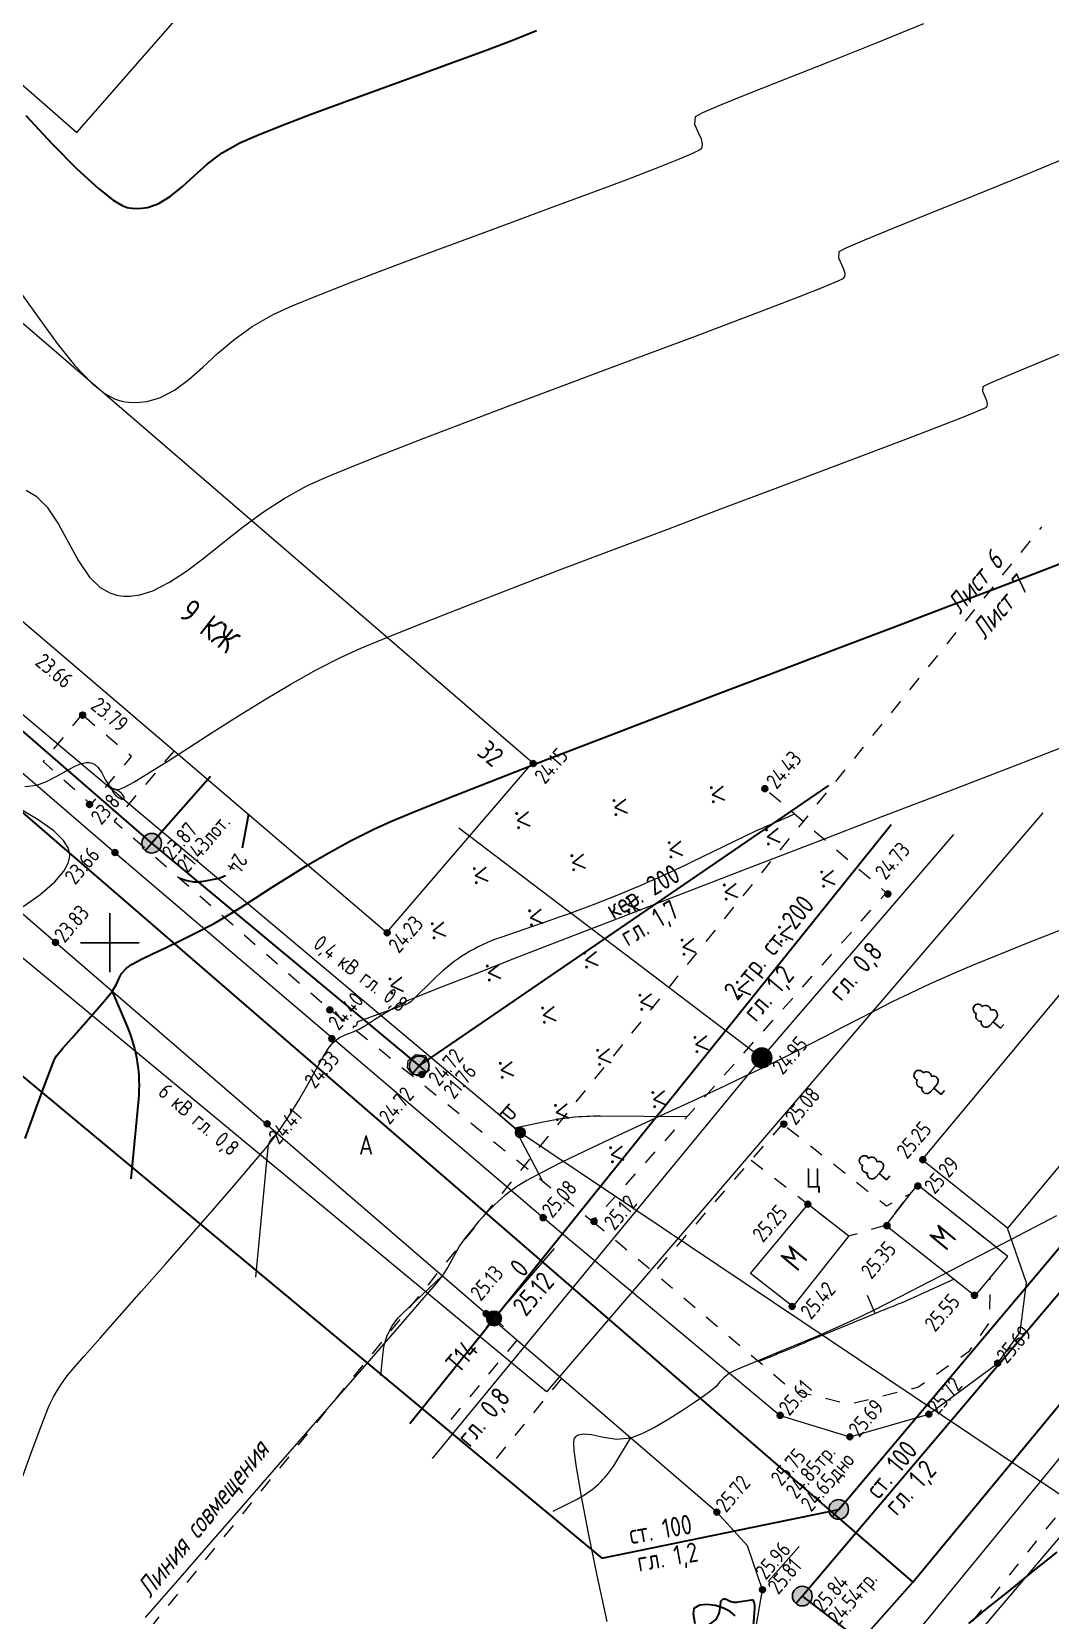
# Model space of a CAD drawing. Header units: metres. Extents: x 2491 to 4492, y 1184 to 2058.
# Drawn here: x 2988.1 to 3039.9, y 1472 to 1552.7 of the extents above; entities that cross this region are included whole.
import ezdxf
from ezdxf.enums import TextEntityAlignment as Align

# ---------------------------------------------------------------- set-up
doc = ezdxf.new("R2010")
doc.units = ezdxf.units.M
doc.linetypes.add('g5_01_5x1_5', pattern=[1.5, 0.75, -0.75])
for name, color, linetype, transparency in [('01_Геодезические пункты', 7, 'Continuous', 0.6), ('02_Сетка', 7, 'Continuous', 0.6), ('03_Здания и строения', 7, 'Continuous', 0.6), ('06_Инженерно-технические сооружения', 7, 'Continuous', 0.6), ('07_Объекты электропередачи', 7, 'Continuous', 0.6), ('10_Границы покрытий и угодий', 7, 'Continuous', 0.6), ('13_Растительность', 7, 'Continuous', 0.6), ('19_Горизонтали', 7, 'Continuous', 0.6), ('30_Канализация', 7, 'Continuous', 0.6), ('31_Водопровод', 7, 'Continuous', 0.6), ('32_Теплосеть', 7, 'Continuous', 0.6), ('33_Газопровод', 7, 'Continuous', 0.6), ('35_Телефон', 7, 'Continuous', 0.6), ('37_Кабель низкого напряжения', 7, 'Continuous', 0.6), ('38_Кабели высокого напряжения', 7, 'Continuous', 0.6), ('44_Крышки колодцев', 7, 'Continuous', 0.6), ('61_Отметки высоты поверхности', 7, 'Continuous', 0.6)]:
    doc.layers.add(name, color=color, linetype=linetype, transparency=transparency)
doc.layers.add('rastr', color=7, linetype='Continuous')
doc.layers.add('Сети_Горизонтали.Вспомогательные', color=1, linetype='Continuous', lineweight=9)
doc.layers.add('Сети_Горизонтали.Основные', color=1, linetype='Continuous', lineweight=30)
doc.styles.add('LIKE11', font='GOST_0.TTF')
doc.styles.add('LIKE14', font='GOST_0.TTF')
doc.styles.add('LIKE17', font='GOST_0.TTF')
doc.styles.add('LIKE32', font='GOST_0.TTF')
doc.styles.add('LIKE36', font='GOST_0.TTF')
doc.styles.add('Line_GUGK', font='GOST_0.TTF')
doc.styles.add('pragmai.shx', font='GOST_0.TTF')
doc.styles.get("Standard").update_dxf_attribs({"font": 'GOST_0.TTF'})
doc.linetypes.add('g5_119_1', pattern='A,4,-1,[31,GUGK_2005.shx,S=0.1,R=0,X=0,Y=0],0.35,[31,GUGK_2005.shx,S=0.08,R=0,X=0,Y=0],3.3,[31,GUGK_2005.shx,S=0.08,R=180,X=0,Y=0],0.35,[31,GUGK_2005.shx,S=0.1,R=180,X=0,Y=0],-1', length=10)
doc.linetypes.add('g5_119_3', pattern='A,4,-1,[31,GUGK_2005.shx,S=0.1,R=0,X=0,Y=0],4,[31,GUGK_2005.shx,S=0.1,R=180,X=0,Y=0],-1', length=10)
doc.linetypes.add('g5_122_g', pattern='A,1,-1,1.5,-0.4,["Г",Line_GUGK,S=1,R=0,X=0,Y=-0.5],-1.5,1.5,-1,4,-1,4,-1,3', length=20.9)
doc.linetypes.add('g5_122_k', pattern='A,1,-1,1.5,-0.4,["К",Line_GUGK,S=1,R=0,X=0,Y=-0.5],-1.5,1.5,-1,4,-1,4,-1,3', length=20.9)
doc.linetypes.add('g5_122_t', pattern='A,1,-1,1.5,-0.4,["Т",Line_GUGK,S=1,R=0,X=0,Y=-0.5],-1.5,1.5,-1,4,-1,4,-1,3', length=20.9)
doc.linetypes.add('g5_122_v', pattern='A,1,-1,1.5,-0.4,["В",Line_GUGK,S=1,R=0,X=0,Y=-0.5],-1.5,1.5,-1,4,-1,4,-1,3', length=20.9)
doc.linetypes.add('g5_133_t', pattern='A,2,[27,GUGK_2005.shx,S=0.4,R=0,X=0,Y=0],2,-1,2,[27,GUGK_2005.shx,S=0.4,R=0,X=0,Y=0],2,-1,2,[27,GUGK_2005.shx,S=0.4,R=0,X=0,Y=0],2,-0.1,["V",Line_GUGK,S=1,R=0,X=0,Y=-0.5],-1', length=15.1)

# ---------------------------------------------------------------- blocks, each defined once
blk = doc.blocks.new('g5_012')
at = {"color": 92}
for points in [[(0, -1.5), (0, 1.5)], [(-1.5, 0), (1.5, 0)]]:
    blk.add_lwpolyline(points, dxfattribs=at)
blk = doc.blocks.new('g5_416')
at = {"color": 0}
blk.add_lwpolyline([(0.362, 0.6), (0, 0), (-0.362, 0.6)], dxfattribs=at)
for centre in [(-0.362, 0), (0.362, 0)]:
    blk.add_circle(centre, 0.0375, dxfattribs=at)
blk = doc.blocks.new('g5_117v')
h = blk.add_hatch(color=255)
h.paths.add_polyline_path([(-0.461, 0.037), (0.461, 0.037, 0.921954)])
h.paths.add_polyline_path([(0.461, -0.037), (-0.461, -0.037, 0.921954)])
at = {"color": 0}
blk.add_line((-0.5, 0), (0.5, 0), dxfattribs=at)
blk.add_circle((0, 0), 0.5, dxfattribs=at)
blk = doc.blocks.new('g5_330')
blk.add_hatch(color=0).paths.add_polyline_path([(0.15, 0, 1), (-0.15, 0, 1)])
at = {"color": 0}
blk.add_circle((0, 0), 0.15, dxfattribs=at)
blk = doc.blocks.new('g5_005_1')
h = blk.add_hatch(color=255)
edge = h.paths.add_edge_path()
edge.add_arc((0, 0), 0.338, 0, 360)
edge = h.paths.add_edge_path(flags=16)
edge.add_arc((0, 0), 0.1, 0, 360)
at = {"color": 0}
for p, q in [((-0.625, 0), (-0.375, 0)), ((0, 0.625), (0, 0.375)), ((0.375, 0), (0.625, 0)), ((0, -0.375), (0, -0.625))]:
    blk.add_line(p, q, dxfattribs=at)
for radius in [0.375, 0.0625]:
    blk.add_circle((0, 0), radius, dxfattribs=at)
blk = doc.blocks.new('g5_117sv')
h = blk.add_hatch(color=255)
h.paths.add_polyline_path([(-0.038, 0.461, 0.390634), (-0.463, 0, 0.11106), (-0.418, -0.198), (-0.038, 0.022)])
h.paths.add_polyline_path([(0.037, 0.022), (0.418, -0.198, 0.11106), (0.463, 0, 0.390634), (0.037, 0.461)])
h.paths.add_polyline_path([(-0.38, -0.263, 0.524447), (0.38, -0.263), (0, -0.043)])
at = {"color": 0}
for points in [[(0, 0.5), (0, 0)], [(0, 0), (-0.433, -0.25)], [(0.433, -0.25), (0, 0)]]:
    blk.add_lwpolyline(points, dxfattribs=at)
blk.add_circle((0, 0), 0.5, dxfattribs=at)
blk = doc.blocks.new('g5_367_1')
at = {"color": 0}
for points in [[(0, 0.497), (-0.257, 0.497)], [(0, 0.497), (0.257, 0.497)], [(0, 0), (0, 0.497)], [(0.25, 0), (0, 0)]]:
    blk.add_lwpolyline(points, dxfattribs=at)
for centre, start, end in [((0, 1.5), 90, 202.24196), ((0, 1.5), 337.75804, 90), ((-0.257, 0.747), 115.63459, 270), ((-0.197, 1.158), 97.94065, 227.81966), ((0.197, 1.158), 312.18034, 82.05935), ((0.257, 0.747), 270, 64.36541)]:
    blk.add_arc(centre, 0.25, start, end, dxfattribs=at)
blk = doc.blocks.new('g5_110_1c')
h = blk.add_hatch(color=255)
edge = h.paths.add_edge_path()
edge.add_arc((0, 0), 0.212, 0, 360)
edge = h.paths.add_edge_path(flags=16)
edge.add_arc((0, 0), 0.0975, 0, 360)
h = blk.add_hatch(color=0)
edge = h.paths.add_edge_path()
edge.add_arc((0, 0), 0.06, 0, 360)
at = {"color": 0}
for p, q in [((0, 0.25), (0, 1.5)), ((0, 1.375), (0.75, 1.375))]:
    blk.add_line(p, q, dxfattribs=at)
blk.add_lwpolyline([(0.2, 1.375), (0.2, 0.932, 1.040016), (0.55, 0.932), (0.55, 1.375)], format="xyb", dxfattribs=at)
for radius in [0.25, 0.06]:
    blk.add_circle((0, 0), radius, dxfattribs=at)
blk = doc.blocks.new('g5_117kb')
h = blk.add_hatch(color=255)
h.paths.add_polyline_path([(0.037, 0.037), (0.461, 0.037, 0.367426), (0.037, 0.461)])
h.paths.add_polyline_path([(-0.038, 0.461, 0.367426), (-0.461, 0.037), (-0.038, 0.037)])
h.paths.add_polyline_path([(-0.038, -0.038), (-0.461, -0.038, 0.367426), (-0.038, -0.461)])
h.paths.add_polyline_path([(0.037, -0.461, 0.367426), (0.461, -0.038), (0.037, -0.038)])
at = {"color": 0}
for points in [[(-0.5, 0), (0.5, 0)], [(0, 0.5), (0, -0.5)]]:
    blk.add_lwpolyline(points, dxfattribs=at)
blk.add_circle((0, 0), 0.5, dxfattribs=at)
blk = doc.blocks.new('g_scratch')
at = {"color": 0, "linetype": 'ByBlock', "lineweight": 15}
blk.add_line((0, 0), (1, 0), dxfattribs=at)

msp = doc.modelspace()

# ---------------------------------------------------------------- linework, layer by layer
at = {"layer": '01_Геодезические пункты', "color": 7, "lineweight": 20, "flags": 128}
msp.add_lwpolyline([(3014.644, 1490.7), (3012.299, 1487.962)], dxfattribs=at)
at = {"layer": '03_Здания и строения', "color": 7, "linetype": 'Continuous', "lineweight": 20, "flags": 128}
for points in [[(2999.246, 1574.631), (2979.649, 1552.455), (2963.069, 1566.657), (2955.654, 1558.141), (2977.639, 1538.701), (2973.932, 1534.295), (3006.139, 1506.794), (3013.553, 1515.423), (2980.556, 1543.869), (2986.52, 1550.891), (2990.343, 1547.526), (3007.633, 1567.292), (2999.246, 1574.631)], [(3033.39, 1495.202), (3047.108, 1511.687), (3051.407, 1508.148), (3037.731, 1491.736), (3033.39, 1495.202)], [(3031.531, 1491.886), (3036.09, 1488.286), (3036.849, 1489.198), (3037.74, 1490.281), (3033.141, 1493.938), (3032.753, 1493.467), (3031.531, 1491.886)], [(3029.66, 1491.337), (3026.796, 1487.748), (3024.645, 1489.42), (3027.578, 1492.95), (3029.66, 1491.337)]]:
    msp.add_lwpolyline(points, dxfattribs=at)
at = {"layer": '06_Инженерно-технические сооружения', "color": 7, "linetype": 'Continuous', "lineweight": 20, "flags": 128}
msp.add_lwpolyline([(3007.183, 1499.896), (3007.217, 1500.27), (3007.602, 1500.578), (3008.068, 1500.527), (3008.25, 1500.221), (3008.264, 1499.762), (3007.913, 1499.561), (3007.471, 1499.541), (3007.183, 1499.896)], dxfattribs=at)
at = {"layer": '10_Границы покрытий и угодий', "color": 7, "linetype": 'Continuous', "lineweight": 20, "flags": 128}
for points in [[(2974.31, 1526.345), (2992.292, 1510.866), (3014.086, 1492.265), (3026.154, 1482.196), (3029.702, 1481.1), (3033.723, 1482.259), (3037.231, 1484.851)], [(2952.488, 1390.592), (2952.818, 1392.544), (2972.789, 1415.496), (2982.971, 1427.608), (2988.297, 1433.934), (2991.204, 1435.16), (2995.75, 1436.145), (2997.017, 1436.607), (2999.582, 1439.213), (3017.866, 1461.459), (3024.623, 1469.68), (3025.257, 1473.315), (3024.495, 1475.546), (3022.935, 1477.264), (3015.017, 1484.075), (3012.747, 1486.028), (3011.185, 1487.372), (2989.261, 1506.284), (2972.006, 1521.235)], [(3037.231, 1484.851), (3038.378, 1486.433), (3038.694, 1488.953), (3037.731, 1491.736), (3033.39, 1495.202), (3047.108, 1511.687)], [(3089.292, 1496.661), (3088.419, 1500.405), (3086.479, 1503.224), (3084.351, 1504.653), (3067.556, 1505.531), (3062.677, 1504.733), (3059.016, 1502.68), (3057.437, 1500.789), (3042.978, 1483.196), (3032.875, 1470.857), (3023.403, 1459.444), (3003.365, 1435.026), (3001.146, 1432.589), (2998.602, 1431.213), (2994.726, 1430.31), (2987.932, 1425.024), (2976.71, 1411.631), (2963.429, 1396.22)]]:
    msp.add_lwpolyline(points, dxfattribs=at)
at = {"layer": '10_Границы покрытий и угодий', "color": 7, "linetype": 'g5_01_5x1_5', "lineweight": 20, "flags": 128}
for points in [[(2990.604, 1517.884), (2988.631, 1515.5), (2991.081, 1513.314), (2993.135, 1515.747), (2990.604, 1517.884)], [(2995.304, 1516.046), (2992.249, 1512.464), (3002.951, 1503.109), (3016.615, 1492.072), (3023.956, 1500.24), (3031.554, 1508.813), (3025.384, 1514.106)], [(3087.866, 1495.567), (3087.45, 1498.241), (3086.032, 1500.968), (3084.255, 1502.62), (3081.621, 1503.353), (3067.744, 1503.883), (3063.276, 1503.114), (3060.18, 1501.451), (3044.213, 1482.066), (3034.238, 1469.578), (3023.783, 1456.758), (3027.597, 1453.551)], [(3026.269, 1497.042), (3024.675, 1495.198), (3019.73, 1489.477), (3026.795, 1483.465), (3029.705, 1482.772), (3033.168, 1483.631), (3035.801, 1485.487), (3036.826, 1486.928), (3036.849, 1489.198), (3037.74, 1490.281), (3033.141, 1493.938), (3032.753, 1493.467), (3031.561, 1492.858), (3026.269, 1497.042)], [(3024.675, 1495.198), (3027.578, 1492.95), (3029.66, 1491.337), (3031.531, 1491.886), (3032.753, 1493.467)], [(3016.615, 1492.072), (3019.73, 1489.477)], [(3012.747, 1486.028), (3009.104, 1481.643)], [(3015.017, 1484.075), (3011.5, 1479.757)]]:
    msp.add_lwpolyline(points, dxfattribs=at)
at = {"layer": '19_Горизонтали', "color": 32, "linetype": 'Continuous', "lineweight": 30, "elevation": 24, "flags": 128}
msp.add_lwpolyline([(2999.094, 1512.809), (2998.769, 1511.081)], dxfattribs=at)
at = {"layer": '19_Горизонтали', "color": 32, "linetype": 'Continuous', "lineweight": 20, "flags": 128}
for points, elevation in [([(3026.893, 1512.812), (3026.034, 1512.447, 0.012587), (3024.337, 1511.676), (3021.673, 1510.383, -0.030204), (3014.489, 1507.419), (3011.886, 1506.525, 0.110965), (3008.649, 1504.531), (3007.346, 1503.26, -0.113024), (3007.133, 1503.13), (3007.133, 1503.13, 0.004986), (3006.89, 1503.046), (3004.685, 1502.259, 0.355019), (3004.596, 1502.113), (3004.597, 1502.107, -0.458026), (3004.507, 1502.005), (3004.441, 1502.006, 0.548733), (3004.419, 1501.972), (3004.434, 1501.938)], 24.5), ([(3014.047, 1494.17), (3012.64, 1496.823, -0.335244), (3012.641, 1496.829), (3012.641, 1496.829, -0.138551), (3012.647, 1496.832), (3014.089, 1497.145, -0.05534), (3017.014, 1497.449), (3021.419, 1497.417)], 25), ([(2999.466, 1489.231), (3000.089, 1495.839, -0.182004), (3000.334, 1496.34), (3000.551, 1496.545)], 24.5), ([(3005.832, 1484.219), (3005.942, 1485.391, -0.182007), (3006.909, 1487.372), (3008.95, 1489.299)], 25), ([(3035.021, 1489.13), (3032.776, 1488.119, -0.011463), (3031.853, 1487.728), (3031.853, 1487.728, 0.00367), (3030.924, 1487.352), (3029.277, 1486.672, 0.000025), (3028.283, 1486.261), (3028.283, 1486.261, 0.002338), (3027.291, 1485.845), (3027.136, 1485.78, -0.003316), (3026.454, 1485.496), (3026.454, 1485.496, 0.000002), (3025.771, 1485.216), (3025.072, 1484.931)], 25.5), ([(3014.601, 1477.316), (3015.815, 1477.934, 0.139225), (3017.737, 1479.715), (3018.543, 1481.042)], 25.5)]:
    msp.add_lwpolyline(points, format="xyb", dxfattribs=dict(at, elevation=elevation))
at = {"layer": '19_Горизонтали', "color": 32, "linetype": 'Continuous', "lineweight": 30, "flags": 128}
for points, elevation in [([(2997.919, 1509.677, -0.08434), (2997.415, 1509.499), (2996.702, 1509.376, -0.120296), (2995.957, 1509.427), (2995.59, 1509.544)], 24), ([(2992.151, 1503.791), (2992.908, 1502.007, -0.12441), (2993.482, 1498.294), (2993.101, 1494.242)], 24), ([(3022.164, 1471.362), (3022.593, 1471.581, 0.250039), (3023.08, 1472.278), (3023.129, 1472.68, -0.560674), (3023.434, 1472.819), (3023.434, 1472.819, 0.190627), (3024.018, 1472.691), (3024.718, 1472.804, -0.345452), (3024.788, 1472.766), (3024.788, 1472.766, -0.03981), (3024.82, 1472.67), (3024.83, 1472.63, -0.06625), (3024.849, 1472.448), (3024.848, 1472.407, -0.012919), (3024.835, 1472.14), (3024.72, 1470.599)], 26)]:
    msp.add_lwpolyline(points, format="xyb", dxfattribs=dict(at, elevation=elevation))
at = {"layer": '30_Канализация', "color": 12, "linetype": 'g5_122_k', "lineweight": 30, "flags": 128}
for points in [[(2931.128, 1564.299), (2979.804, 1523.886), (2982.01, 1521.859), (2994.159, 1511.335), (2997.16, 1514.754)], [(2994.159, 1511.335), (3007.779, 1499.996), (3028.631, 1514.271)]]:
    msp.add_lwpolyline(points, dxfattribs=at)
at = {"layer": '31_Водопровод', "color": 94, "linetype": 'g5_122_v', "lineweight": 30, "flags": 128}
for points in [[(2933.482, 1544.482), (3017.08, 1474.922), (3029.135, 1477.404), (3058.603, 1512.398)], [(3027.282, 1472.993), (3059.707, 1511.245)], [(3027.282, 1472.993), (3042.341, 1461.451)]]:
    msp.add_lwpolyline(points, dxfattribs=at)
at = {"layer": '32_Теплосеть', "color": 5, "linetype": 'g5_122_t', "lineweight": 30, "flags": 128}
msp.add_lwpolyline([(3007.299, 1481.779), (3031.814, 1512.291)], dxfattribs=at)
at = {"layer": '33_Газопровод', "color": 132, "linetype": 'g5_122_g', "lineweight": 30, "flags": 128}
for points in [[(2931.097, 1561.763), (3032.913, 1473.701)], [(2968.585, 1408.413), (2989.331, 1433.707), (3001.128, 1437.83), (3032.913, 1473.701), (3063.917, 1511.246)]]:
    msp.add_lwpolyline(points, dxfattribs=at)
at = {"layer": '35_Телефон', "color": 6, "linetype": 'g5_133_t', "lineweight": 20, "flags": 128}
for points in [[(3009.796, 1512.117), (3025.225, 1500.402), (3035.002, 1511.779)], [(3025.225, 1500.402), (3008.437, 1480)]]:
    msp.add_lwpolyline(points, dxfattribs=at)
at = {"layer": '37_Кабель низкого напряжения', "color": 1, "linetype": 'g5_119_3', "lineweight": 20, "flags": 128}
for points in [[(2934.485, 1564.77), (2955.588, 1546.038), (2978.365, 1525.631), (3012.93, 1496.6), (3041.583, 1477.38), (3061.663, 1500.531), (3072.142, 1503.128)], [(2990.149, 1424.66), (2993.028, 1427.823), (2999.844, 1429.216), (3003.797, 1432.014), (3019.576, 1451.453), (3041.583, 1477.38)]]:
    msp.add_lwpolyline(points, dxfattribs=at)
at = {"layer": '38_Кабели высокого напряжения', "color": 1, "linetype": 'g5_119_1', "lineweight": 20, "flags": 128}
msp.add_lwpolyline([(3039.523, 1512.88), (3014.254, 1483.397), (2937.479, 1546.993)], dxfattribs=at)
at = {"layer": '61_Отметки высоты поверхности', "color": 7, "linetype": 'Continuous', "lineweight": 5, "flags": 128}
msp.add_lwpolyline([(3025.547, 1473.73), (3027.12, 1475.521)], dxfattribs=at)
at = {"layer": 'rastr', "color": 5, "linetype": 'g5_01_5x1_5', "lineweight": 20, "flags": 128}
msp.add_lwpolyline([(2990.301, 1466.68), (3039.481, 1527.451)], dxfattribs=at)
at = {"layer": 'Сети_Горизонтали.Вспомогательные', "color": 42, "linetype": 'Continuous', "lineweight": 9, "flags": 128}
for points, elevation in [([(2987.573, 1539.27), (2988.46, 1538.008), (2989.348, 1536.787), (2990.231, 1535.683), (2991.105, 1534.77), (2991.794, 1534.227), (2992.302, 1533.955), (2992.636, 1533.846), (2992.802, 1533.815), (2993.001, 1533.793), (2993.382, 1533.78), (2993.918, 1533.83), (2994.574, 1534.017), (2995.33, 1534.412), (2996.048, 1534.947), (2996.764, 1535.581), (2997.517, 1536.272), (2998.341, 1536.979), (2999.274, 1537.659), (3000.353, 1538.271), (3001.311, 1538.7), (3002.645, 1539.247), (3004.282, 1539.888), (3006.152, 1540.601), (3008.185, 1541.364), (3010.31, 1542.154), (3012.457, 1542.948), (3014.554, 1543.724), (3016.531, 1544.459), (3018.318, 1545.13), (3019.844, 1545.714), (3021.038, 1546.19), (3021.706, 1546.477), (3022.017, 1546.63), (3022.125, 1546.7), (3022.148, 1546.724), (3022.18, 1546.799), (3022.203, 1546.952), (3022.152, 1547.192), (3021.999, 1547.522), (3021.817, 1547.939), (3021.84, 1548.343), (3022.211, 1548.553), (3023.162, 1548.96), (3024.602, 1549.538), (3026.443, 1550.265), (3028.596, 1551.116), (3030.971, 1552.066), (3033.478, 1553.092)], 22.5), ([(2987.775, 1529.321), (2988.274, 1529.01), (2988.835, 1528.452), (2989.417, 1527.593), (2989.929, 1526.647), (2990.435, 1525.711), (2991.002, 1524.883), (2991.544, 1524.364), (2992.024, 1524.091), (2992.387, 1523.976), (2992.582, 1523.941), (2992.743, 1523.924), (2993.066, 1523.921), (2993.555, 1523.989), (2994.216, 1524.198), (2995.061, 1524.625), (2995.933, 1525.198), (2996.838, 1525.879), (2997.781, 1526.629), (2998.769, 1527.408), (2999.808, 1528.178), (3000.902, 1528.899), (3002.059, 1529.533), (3003.017, 1529.965), (3004.364, 1530.525), (3006.037, 1531.192), (3007.975, 1531.945), (3010.116, 1532.765), (3012.398, 1533.629), (3014.76, 1534.517), (3017.14, 1535.408), (3019.476, 1536.281), (3021.706, 1537.116), (3023.769, 1537.89), (3025.603, 1538.585), (3027.146, 1539.178), (3028.337, 1539.65), (3028.994, 1539.925), (3029.294, 1540.065), (3029.395, 1540.124), (3029.414, 1540.143), (3029.441, 1540.204), (3029.459, 1540.33), (3029.418, 1540.527), (3029.292, 1540.798), (3029.143, 1541.14), (3029.161, 1541.471), (3029.519, 1541.662), (3030.463, 1542.066), (3031.915, 1542.66), (3033.798, 1543.42), (3036.034, 1544.324), (3038.543, 1545.346), (3041.247, 1546.464)], 23), ([(2987.709, 1514.22), (2988.307, 1514.297), (2988.8, 1514.476), (2989.298, 1514.731), (2989.785, 1515.009), (2990.248, 1515.254), (2990.591, 1515.39), (2990.828, 1515.44), (2990.975, 1515.441), (2991.044, 1515.43), (2991.123, 1515.409), (2991.262, 1515.34), (2991.433, 1515.185), (2991.614, 1514.914), (2991.812, 1514.544), (2991.988, 1514.282), (2992.154, 1514.139), (2992.287, 1514.081), (2992.363, 1514.066), (2992.404, 1514.066), (2992.52, 1514.093), (2992.772, 1514.198), (2993.243, 1514.449), (2994.022, 1514.913), (2994.981, 1515.516), (2996.084, 1516.223), (2997.296, 1517.002), (2998.582, 1517.818), (2999.907, 1518.639), (3001.236, 1519.431), (3002.534, 1520.161), (3003.766, 1520.795), (3004.772, 1521.249), (3006.214, 1521.852), (3008.028, 1522.581), (3010.149, 1523.413), (3012.513, 1524.328), (3015.058, 1525.302), (3017.719, 1526.313), (3020.433, 1527.339), (3023.135, 1528.358), (3025.761, 1529.346), (3028.249, 1530.283), (3030.534, 1531.145), (3032.552, 1531.911), (3034.239, 1532.558), (3035.532, 1533.063), (3036.24, 1533.351), (3036.559, 1533.491), (3036.663, 1533.546), (3036.681, 1533.561), (3036.702, 1533.609), (3036.716, 1533.707), (3036.684, 1533.861), (3036.585, 1534.073), (3036.468, 1534.341), (3036.483, 1534.6), (3036.822, 1534.771), (3037.742, 1535.163), (3039.173, 1535.755), (3041.048, 1536.524)], 23.5), ([(2987.542, 1478.967), (2988.062, 1480.375), (2988.486, 1481.51), (2988.788, 1482.305), (2988.947, 1482.694), (2989.169, 1483.138), (2989.361, 1483.477), (2989.575, 1483.803), (2989.864, 1484.207), (2990.144, 1484.546), (2990.717, 1485.206), (2991.529, 1486.129), (2992.524, 1487.255), (2993.648, 1488.527), (2994.847, 1489.884), (2996.066, 1491.269), (2997.25, 1492.623), (2998.346, 1493.886), (2999.297, 1495), (3000.05, 1495.906), (3000.551, 1496.545), (3001.131, 1497.392), (3001.654, 1498.241), (3002.118, 1499.054), (3002.525, 1499.793), (3002.872, 1500.42), (3003.161, 1500.899), (3003.392, 1501.191), (3003.716, 1501.435), (3004.015, 1501.573), (3004.336, 1501.69), (3004.723, 1501.869), (3005.093, 1502.09), (3005.512, 1502.359), (3005.991, 1502.663), (3006.543, 1502.987), (3007.179, 1503.319), (3007.692, 1503.532), (3008.824, 1503.982), (3010.502, 1504.638), (3012.651, 1505.473), (3015.197, 1506.459), (3018.067, 1507.568), (3021.186, 1508.772), (3024.482, 1510.042), (3027.879, 1511.352), (3031.305, 1512.672), (3034.684, 1513.974), (3037.945, 1515.231), (3041.011, 1516.415)], 24.5), ([(2987.613, 1508.107), (2988.459, 1508.702), (2989.226, 1509.362), (2989.694, 1509.91), (2989.915, 1510.319), (2989.984, 1510.585), (2989.992, 1510.715), (2989.981, 1510.844), (2989.904, 1511.099), (2989.668, 1511.476), (2989.178, 1511.962), (2988.386, 1512.53), (2987.53, 1513.041)], 23.5), ([(3040.739, 1507.022), (3038.874, 1506.29), (3037.239, 1505.64), (3035.895, 1505.093), (3034.907, 1504.673), (3033.787, 1504.17), (3032.783, 1503.7), (3031.864, 1503.253), (3031.003, 1502.821), (3030.173, 1502.394), (3029.344, 1501.962), (3028.489, 1501.516), (3027.581, 1501.046), (3026.59, 1500.543), (3025.49, 1499.997), (3024.347, 1499.446), (3023.068, 1498.843), (3021.696, 1498.203), (3020.276, 1497.545), (3018.853, 1496.884), (3017.472, 1496.24), (3016.176, 1495.628), (3015.011, 1495.066), (3014.021, 1494.57), (3013.252, 1494.159), (3012.746, 1493.848), (3012.141, 1493.387), (3011.627, 1492.937), (3011.187, 1492.497), (3010.804, 1492.069), (3010.462, 1491.653), (3010.144, 1491.25), (3009.837, 1490.822), (3009.626, 1490.457), (3009.449, 1490.111), (3009.244, 1489.74), (3008.95, 1489.299), (3008.619, 1488.897), (3007.903, 1488.059), (3006.86, 1486.854), (3005.55, 1485.346), (3004.032, 1483.603), (3002.364, 1481.69), (3000.605, 1479.674), (2998.813, 1477.621), (2997.049, 1475.598), (2995.37, 1473.669), (2993.835, 1471.903)], 25), ([(3040.23, 1492.36), (3037.912, 1491.153), (3035.747, 1490.029), (3033.807, 1489.026), (3032.168, 1488.184), (3030.903, 1487.542), (3030.086, 1487.14), (3029.012, 1486.646), (3027.942, 1486.18), (3026.91, 1485.748), (3025.954, 1485.356), (3025.107, 1485.013), (3024.406, 1484.725), (3023.886, 1484.499), (3023.583, 1484.342), (3023.29, 1484.112), (3023.088, 1483.895), (3022.89, 1483.671), (3022.606, 1483.423), (3022.295, 1483.197), (3021.802, 1482.853), (3021.183, 1482.44), (3020.493, 1482.005), (3019.787, 1481.596), (3019.119, 1481.259), (3018.543, 1481.042), (3017.836, 1480.974), (3017.162, 1481.073), (3016.555, 1481.204), (3016.137, 1481.24), (3015.875, 1481.181), (3015.727, 1481.085), (3015.663, 1481.017), (3015.644, 1480.977), (3015.628, 1480.82), (3015.652, 1480.407), (3015.765, 1479.552), (3016.022, 1478.065), (3016.384, 1476.197), (3016.828, 1474.043), (3017.328, 1471.696)], 25.5)]:
    msp.add_lwpolyline(points, dxfattribs=dict(at, elevation=elevation))
at = {"layer": 'Сети_Горизонтали.Основные', "color": 40, "linetype": 'Continuous', "lineweight": 30, "flags": 128}
for points, elevation in [([(2987.747, 1548.407), (2989.095, 1546.959), (2990.347, 1545.691), (2991.452, 1544.675), (2992.197, 1544.093), (2992.657, 1543.815), (2992.912, 1543.714), (2993.022, 1543.69), (2993.188, 1543.672), (2993.506, 1543.665), (2993.948, 1543.72), (2994.487, 1543.902), (2995.107, 1544.273), (2995.705, 1544.762), (2996.319, 1545.324), (2996.987, 1545.916), (2997.75, 1546.492), (2998.646, 1547.009), (2999.506, 1547.387), (3000.729, 1547.873), (3002.235, 1548.444), (3003.939, 1549.073), (3005.761, 1549.738), (3007.618, 1550.413), (3009.427, 1551.074), (3011.107, 1551.696), (3012.574, 1552.255), (3013.747, 1552.726)], 22), ([(2987.711, 1496.293), (2988.301, 1497.886), (2988.76, 1499.124), (2989.063, 1499.935), (2989.181, 1500.246), (2989.254, 1500.39), (2989.322, 1500.501), (2989.416, 1500.633), (2989.634, 1500.889), (2990.096, 1501.413), (2990.691, 1502.086), (2991.306, 1502.787), (2991.83, 1503.395), (2992.151, 1503.791), (2992.357, 1504.13), (2992.487, 1504.421), (2992.631, 1504.694), (2992.878, 1504.98), (2993.159, 1505.177), (2993.609, 1505.419), (2994.196, 1505.704), (2994.889, 1506.031), (2995.659, 1506.396), (2996.475, 1506.799), (2997.306, 1507.238), (2997.974, 1507.624), (2998.692, 1508.068), (2999.464, 1508.562), (3000.295, 1509.096), (3001.188, 1509.662), (3002.148, 1510.25), (3003.179, 1510.851), (3004.286, 1511.456), (3005.472, 1512.057), (3006.361, 1512.453), (3007.757, 1513.031), (3009.592, 1513.766), (3011.798, 1514.634), (3014.308, 1515.609), (3017.056, 1516.669), (3019.972, 1517.787), (3022.99, 1518.939), (3026.043, 1520.102), (3029.063, 1521.251), (3031.983, 1522.36), (3034.734, 1523.406), (3037.251, 1524.364), (3039.465, 1525.21), (3041.309, 1525.919)], 24), ([(3040.24, 1475.228), (3039.024, 1474.252), (3037.843, 1473.3), (3036.736, 1472.404), (3035.743, 1471.597)], 26), ([(3023.858, 1471.992), (3023.605, 1472.199), (3023.271, 1472.372), (3022.859, 1472.507), (3022.428, 1472.57), (3022.041, 1472.53), (3021.764, 1472.358), (3021.725, 1472.09), (3021.813, 1471.598)], 26)]:
    msp.add_lwpolyline(points, dxfattribs=dict(at, elevation=elevation))

# ---------------------------------------------------------------- block references
at = {"layer": '01_Геодезические пункты', "color": 7, "linetype": 'Continuous', "lineweight": 20, "rotation": 49.42757553168038}
msp.add_blockref('g5_005_1', (3011.591, 1487.135, 25.124), dxfattribs=at)
at = {"layer": '02_Сетка', "color": 92, "linetype": 'Continuous', "lineweight": 15, "ltscale": 0.5}
msp.add_blockref('g5_012', (2992.029, 1506.265), dxfattribs=at)
at = {"layer": '07_Объекты электропередачи', "color": 7, "linetype": 'Continuous', "lineweight": 20, "rotation": 49.42757553168038}
msp.add_blockref('g5_110_1c', (3012.93, 1496.6, 25.019), dxfattribs=at)
at = {"layer": '13_Растительность', "color": 92, "linetype": 'Continuous', "lineweight": 20, "ltscale": 0.5, "rotation": 277.5631784342272}
for p in [(3022.703, 1513.806), (3017.747, 1513.148), (3012.79, 1512.49), (3025.511, 1511.657), (3015.598, 1510.34), (3020.554, 1510.998), (3010.641, 1509.682), (3028.318, 1509.507), (3023.361, 1508.849), (3018.405, 1508.191), (3013.448, 1507.533), (3008.492, 1506.875), (3026.169, 1506.7), (3021.212, 1506.042), (3011.299, 1504.726), (3016.256, 1505.384), (3006.343, 1504.068), (3024.019, 1503.893), (3019.063, 1503.235), (3014.106, 1502.577), (3021.87, 1501.085), (3011.957, 1499.769), (3016.914, 1500.427), (3019.721, 1498.278), (3014.765, 1497.62), (3017.572, 1495.471)]:
    msp.add_blockref('g5_416', p, dxfattribs=at)
at = {"layer": '13_Растительность', "color": 92, "linetype": 'Continuous', "lineweight": 20, "rotation": 49.46868666766576}
for p in [(3037.372, 1501.919), (3034.355, 1498.545), (3031.575, 1494.197)]:
    msp.add_blockref('g5_367_1', p, dxfattribs=at)
at = {"layer": '19_Горизонтали', "color": 32, "linetype": 'Continuous', "lineweight": -3, "rotation": 112.4076196994314}
msp.add_blockref('g_scratch', (3030.991, 1487.38, 25.5), dxfattribs=at)
at = {"layer": '44_Крышки колодцев', "color": 7, "linetype": 'Continuous', "lineweight": 20}
for name, p, rotation in [('g5_117kb', (2994.159, 1511.335, 23.869), 49.42757553168038), ('g5_117sv', (3025.225, 1500.402, 24.949), 49.46868666766576), ('g5_117kb', (3007.779, 1499.996, 24.725), 49.42757553168038), ('g5_117v', (3029.135, 1477.404, 25.747), 49.42757553168038), ('g5_117v', (3027.282, 1472.993, 25.841), 49.42757553168038)]:
    msp.add_blockref(name, p, dxfattribs=dict(at, rotation=rotation))
at = {"layer": '61_Отметки высоты поверхности', "color": 7, "linetype": 'Continuous', "lineweight": 20}
for p, rotation in [((2990.646, 1517.862), 320.1837874390728), ((3013.581, 1515.391), 320.1837874390728), ((3025.377, 1514.113), 320.1837874390728), ((2990.998, 1513.312), 320.1837874390728), ((2992.292, 1510.866, 23.662), 49.42757553168038), ((3031.636, 1508.75), 320.1837874390728), ((3006.149, 1506.776), 320.1837874390728), ((2989.261, 1506.284, 23.828), 49.42757553168038), ((3003.233, 1502.845), 320.1837874390728), ((3003.329, 1501.383), 320.1837874390728), ((3007.913, 1499.561, 24.715), 49.42757553168038), ((3000.039, 1497.042), 320.1837874390728), ((3026.338, 1497.031), 320.1837874390728), ((3033.422, 1495.218), 320.1837874390728), ((3033.166, 1493.875), 320.1837874390728), ((3027.562, 1492.956), 320.1837874390728), ((3014.086, 1492.265, 25.079), 49.42757553168038), ((3016.679, 1492.075), 320.1837874390728), ((3031.594, 1491.857), 320.1837874390728), ((3036.05, 1488.311), 320.1837874390728), ((3011.185, 1487.372, 25.133), 49.42757553168038), ((3026.77, 1487.739), 320.1837874390728), ((3037.231, 1484.851, 25.688), 49.42757553168038), ((3026.154, 1482.196, 25.614), 49.42757553168038), ((3033.723, 1482.259, 25.725), 49.42757553168038), ((3029.702, 1481.1, 25.686), 49.42757553168038), ((3022.935, 1477.264, 25.719), 49.42757553168038), ((3025.257, 1473.315, 25.811), 49.42757553168038)]:
    msp.add_blockref('g5_330', p, dxfattribs=dict(at, rotation=rotation))

# ---------------------------------------------------------------- texts
at = {"color": 7, "linetype": 'Continuous', "lineweight": 15, "ltscale": 0.5, "style": 'LIKE11'}
for s, rotation, p in [('23.87', 49.42758, (2995.222, 1510.425)), ('21.43лот.', 49.42758, (2995.982, 1509.774)), ('24.95', 49.46869, (3026.289, 1499.492)), ('24.72', 49.42758, (3008.78, 1498.909)), ('21.76', 49.42758, (3009.54, 1498.258)), ('25.75', 49.42758, (3026.214, 1478.536)), ('24.85тр.', 49.42758, (3026.974, 1477.886)), ('24.65дно', 49.42758, (3027.733, 1477.236)), ('25.84', 49.42758, (3028.346, 1472.083)), ('24.54тр.', 49.42758, (3029.105, 1471.432))]:
    msp.add_text(s, height=0.8, rotation=rotation, dxfattribs=at).set_placement(p)
at = {"layer": '01_Геодезические пункты', "color": 7, "linetype": 'Continuous', "lineweight": 20, "ltscale": 0.5, "style": 'LIKE36'}
for s, p in [('0', (3013.067, 1489.167)), ('25.12', (3013.206, 1487.176)), ('T14', (3009.791, 1484.265))]:
    msp.add_text(s, height=1, rotation=49.42758, dxfattribs=at).set_placement(p)
at = {"layer": '03_Здания и строения', "color": 7, "linetype": 'Continuous', "lineweight": 15}
for s, height, rotation, style, p in [('9 КЖ', 1.2, 321.91165, 'LIKE14', (2995.472, 1522.915)), ('32', 1, 320.54531, 'LIKE36', (3010.669, 1515.872)), ('М', 1.2, 50.65088, 'LIKE14', (3034.593, 1490.513)), ('М', 1.2, 50.65088, 'LIKE14', (3027.017, 1489.463))]:
    msp.add_text(s, height=height, rotation=rotation, dxfattribs=dict(at, style=style)).set_placement(p)
at = {"layer": '10_Границы покрытий и угодий', "color": 7, "linetype": 'Continuous', "lineweight": 15, "style": 'LIKE11'}
for s, p in [('А', (3004.713, 1495.471)), ('Ц', (3027.459, 1493.786))]:
    msp.add_text(s, height=1, dxfattribs=at).set_placement(p)
at = {"layer": '19_Горизонтали', "color": 32, "linetype": 'Continuous', "lineweight": 15, "style": 'pragmai.shx'}
msp.add_text('24', height=0.8, rotation=241.95197, dxfattribs=at).set_placement((2998.527, 1510.281, 24), align=Align.MIDDLE_CENTER)
at = {"layer": '30_Канализация', "color": 12, "linetype": 'Continuous', "lineweight": 15, "style": 'LIKE32'}
for s, p in [('кер. 200', (3017.66, 1507.432)), ('гл. 1,7', (3018.385, 1506.065))]:
    msp.add_text(s, height=1, rotation=30.14193, dxfattribs=at).set_placement(p)
at = {"layer": '31_Водопровод', "color": 94, "linetype": 'Continuous', "lineweight": 15, "style": 'LIKE32'}
for s, rotation, p in [('ст. 100', 50.80189, (3031.177, 1477.879)), ('гл. 1,2', 47.63446, (3032.08, 1477.034)), ('ст. 100', 9.97055, (3018.559, 1475.623)), ('гл. 1,2', 9.97055, (3018.964, 1474.229))]:
    msp.add_text(s, height=1, rotation=rotation, dxfattribs=at).set_placement(p)
at = {"layer": '32_Теплосеть', "color": 5, "linetype": 'Continuous', "lineweight": 15, "style": 'LIKE32'}
for s, rotation, p in [('2 тр. ст. 200', 50.84515, (3023.977, 1503.262)), ('гл. 1,2', 49.76992, (3024.917, 1502.182))]:
    msp.add_text(s, height=1, rotation=rotation, dxfattribs=at).set_placement(p)
at = {"layer": '35_Телефон', "color": 6, "linetype": 'Continuous', "lineweight": 15, "style": 'LIKE32'}
for rotation, p in [(49.00577, (3029.259, 1503.241)), (50.23574, (3010.352, 1480.521))]:
    msp.add_text('гл. 0,8', height=1, rotation=rotation, dxfattribs=at).set_placement(p)
at = {"layer": '37_Кабель низкого напряжения', "color": 1, "linetype": 'Continuous', "lineweight": 15, "style": 'LIKE32'}
msp.add_text('0,4 кВ гл. 0,8', height=0.8, rotation=322.87118, dxfattribs=at).set_placement((3002.326, 1506.069))
at = {"layer": '38_Кабели высокого напряжения', "color": 1, "linetype": 'Continuous', "lineweight": 15, "style": 'LIKE32'}
msp.add_text('6 кВ гл. 0,8', height=0.8, rotation=319.50218, dxfattribs=at).set_placement((2994.428, 1498.557))
at = {"layer": '61_Отметки высоты поверхности', "color": 7, "linetype": 'Continuous', "lineweight": 15, "ltscale": 0.5, "style": 'LIKE17'}
for s, rotation, p in [('23.66', 320.18378, (2988.174, 1520.462, 4.265)), ('23.79', 320.18378, (2990.996, 1518.229, 4.265)), ('24.15', 49.42758, (3014.179, 1514.296, 4.265)), ('24.43', 49.42758, (3025.975, 1514.039, 4.265)), ('23.80', 49.42758, (2991.596, 1512.217, 4.265)), ('23.66', 49.42758, (2990.261, 1509.167)), ('24.73', 49.42758, (3031.519, 1509.42, 4.265)), ('23.83', 49.42758, (2989.728, 1506.213)), ('24.23', 49.42758, (3006.747, 1505.681, 4.265)), ('24.40', 49.42758, (3003.681, 1501.75, 4.265)), ('24.33', 49.42758, (3002.467, 1498.784, 4.265)), ('24.72', 49.42758, (3006.266, 1496.959)), ('25.08', 49.42758, (3026.936, 1496.929, 4.265)), ('24.41', 49.42758, (3000.637, 1495.947, 4.265)), ('25.25', 49.42758, (3032.614, 1495.201, 4.265)), ('25.29', 49.42758, (3034.025, 1493.412, 4.265)), ('25.08', 49.42758, (3014.553, 1492.195)), ('25.12', 49.42758, (3017.717, 1491.568, 4.265)), ('25.25', 49.42758, (3025.277, 1490.952, 4.265)), ('25.35', 49.42758, (3030.805, 1489.081, 4.265)), ('25.13', 49.42758, (3010.913, 1487.97)), ('25.42', 49.42758, (3027.724, 1487.023, 4.265)), ('25.55', 49.42758, (3034.042, 1486.396, 4.265)), ('25.69', 49.42758, (3037.697, 1484.781)), ('25.72', 49.42758, (3034.19, 1482.188)), ('25.61', 49.42758, (3026.621, 1482.126)), ('25.69', 49.42758, (3030.169, 1481.029)), ('25.72', 49.42758, (3023.401, 1477.194)), ('25.96', 49.46869, (3025.426, 1473.768)), ('25.81', 49.42758, (3026.058, 1473.021))]:
    msp.add_text(s, height=0.8, rotation=rotation, dxfattribs=at).set_placement(p)
at = {"layer": 'rastr', "color": 5, "linetype": 'Continuous', "lineweight": 15, "oblique": 15}
for s, rotation, p in [('Лист 6', 49.81991, (3035.31, 1522.947)), ('Лист 7', 49.78664, (3036.571, 1521.653)), ('Линия совмещения', 50.9952, (2994.08, 1472.845))]:
    msp.add_text(s, height=1, rotation=rotation, dxfattribs=at).set_placement(p)

doc.saveas('drawing.dxf')
